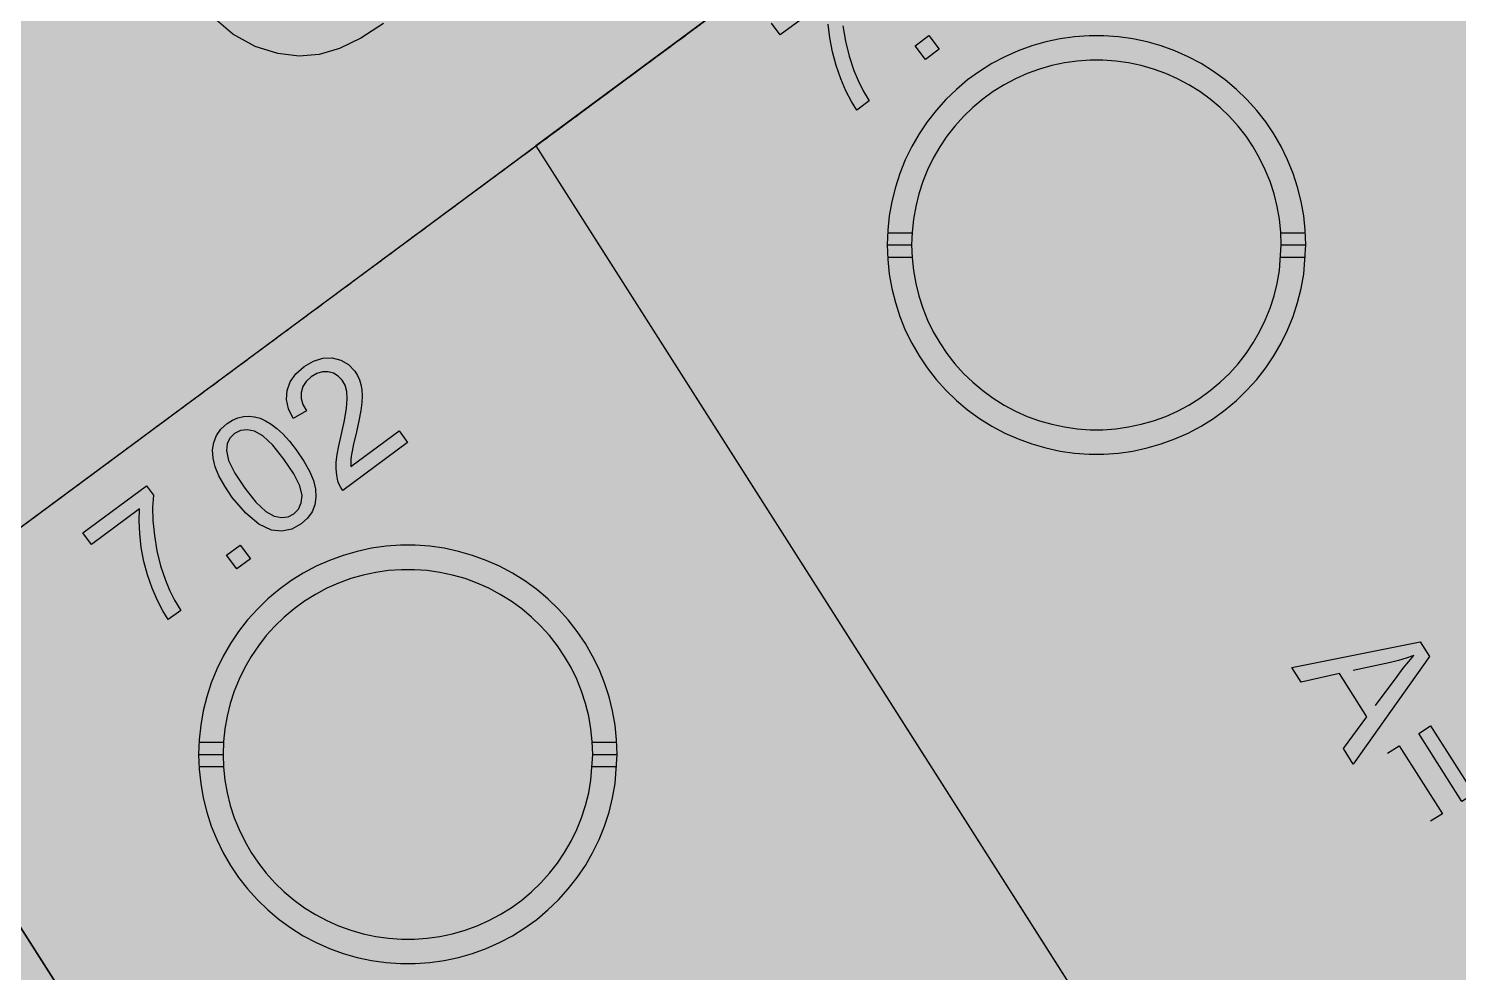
# Model space of a CAD drawing. Extents: x -5280327 to 29700, y -3925683 to 5564800.
# Drawn here: x 20123.9 to 20582.7, y 6191.7 to 6494.4 of the extents above; entities that cross this region are included whole.
import ezdxf

# ---------------------------------------------------------------- set-up
doc = ezdxf.new("R2010")
doc.units = 0
doc.linetypes.add('3', pattern=[2.965117, 2.372094, -0.593023])
doc.linetypes.add('6', pattern=[2640.874023, 1320.437012, -1320.437012])
doc.layers.get('0').update_dxf_attribs({"linetype": 'CONTINUOUS'})
for name, color, linetype in [('31_PREDIOS_TOTAL', 7, 'CONTINUOUS'), ('CIRCULO', 7, 'CONTINUOUS'), ('LOTES', 7, 'CONTINUOUS'), ('PERIMETRO', 7, 'CONTINUOUS')]:
    doc.layers.add(name, color=color, linetype=linetype)

msp = doc.modelspace()

# ---------------------------------------------------------------- linework, layer by layer
at = {"color": 7, "linetype": '6', "const_width": 10343.08}
msp.add_lwpolyline([(0, 29405.62), (24528.32, 0)], dxfattribs=at)
msp.add_lwpolyline([(0, 29405.62), (24528.32, 0)], dxfattribs=at)
at = {"color": 7}
for points in [[(17635.32, 4495.49, 66061.73), (18499.52, 3138.29, 66061.73), (20519.62, 4766.99, 66061.73), (21709, 6264.81, 66061.73), (21170.51, 7110.5, 66061.73), (17635.32, 4495.49, 66061.73)], [(20237.79, 6496.05, -117255.45), (20230.53, 6491.35, -117255.46), (20223.66, 6488.03, -117255.46), (20217.17, 6486.1, -117255.46), (20217.17, 6486.1, -117255.46), (20210.7, 6485.55, -117255.46), (20203.86, 6486.42, -117255.47), (20196.67, 6488.69, -117255.47), (20196.67, 6488.69, -117255.47), (20189.5, 6492.6, -117255.48), (20182.73, 6498.34, -117255.48)]]:
    msp.add_polyline3d(points, dxfattribs=at)
at = {"layer": '31_PREDIOS_TOTAL', "color": 7}
for points in [[(20380.48, 6503.77, 33030.86), (20365.06, 6492.36, 33030.86)], [(20365.06, 6492.36, 33030.86), (20362.31, 6496.08, 33030.86)], [(20385.25, 6495.23, 33030.86), (20386.07, 6490.32, 33030.86), (20387.24, 6485.55, 33030.86), (20388.76, 6480.94, 33030.86), (20388.76, 6480.94, 33030.86), (20390.09, 6477.72, 33030.86), (20391.73, 6474.47, 33030.86), (20393.68, 6471.19, 33030.86), (20389.7, 6468.25, 33030.86), (20389.7, 6468.25, 33030.86), (20387.94, 6471.04, 33030.86), (20386.21, 6474.4, 33030.86), (20384.52, 6478.31, 33030.86), (20384.52, 6478.31, 33030.86), (20383.02, 6482.57, 33030.86), (20381.86, 6486.94, 33030.86), (20381.02, 6491.42, 33030.86), (20381.02, 6491.42, 33030.86), (20380.52, 6495.82, 33030.86)], [(20411.68, 6484.51, 33030.86), (20408.42, 6488.91, 33030.86), (20412.82, 6492.17, 33030.86), (20416.08, 6487.76, 33030.86), (20411.68, 6484.51, 33030.86)], [(20242.81, 6365.34, 33030.86), (20245.56, 6361.63, 33030.86), (20224.75, 6346.23, 33030.86), (20224.75, 6346.23, 33030.86), (20224.1, 6347.18, 33030.86), (20223.59, 6348.18, 33030.86), (20223.21, 6349.25, 33030.86), (20223.21, 6349.25, 33030.86), (20222.81, 6351.13, 33030.86), (20222.62, 6353.16, 33030.86), (20222.66, 6355.32, 33030.86), (20222.66, 6355.32, 33030.86), (20222.93, 6357.76, 33030.86), (20223.44, 6360.6, 33030.86), (20224.19, 6363.83, 33030.86), (20224.19, 6363.83, 33030.86), (20225.31, 6368.7, 33030.86), (20225.98, 6372.64, 33030.86), (20226.2, 6375.63, 33030.86), (20226.2, 6375.63, 33030.86), (20226.01, 6377.98, 33030.86), (20225.46, 6379.98, 33030.86), (20224.56, 6381.62, 33030.86), (20224.56, 6381.62, 33030.86), (20223.3, 6382.94, 33030.86), (20221.8, 6383.82, 33030.86), (20220.05, 6384.28, 33030.86), (20220.05, 6384.28, 33030.86), (20218.19, 6384.26, 33030.86), (20216.38, 6383.73, 33030.86), (20214.6, 6382.69, 33030.86), (20214.6, 6382.69, 33030.86), (20213, 6381.22, 33030.86), (20211.92, 6379.56, 33030.86), (20211.37, 6377.71, 33030.86), (20211.37, 6377.71, 33030.86), (20211.37, 6375.76, 33030.86), (20211.95, 6373.79, 33030.86), (20213.1, 6371.81, 33030.86), (20208.83, 6369.28, 33030.86), (20208.83, 6369.28, 33030.86), (20207.33, 6372.4, 33030.86), (20206.69, 6375.42, 33030.86), (20206.89, 6378.33, 33030.86), (20206.89, 6378.33, 33030.86), (20207.91, 6381.09, 33030.86), (20209.72, 6383.63, 33030.86), (20212.32, 6385.95, 33030.86), (20212.32, 6385.95, 33030.86), (20215.33, 6387.75, 33030.86), (20218.34, 6388.68, 33030.86), (20221.35, 6388.75, 33030.86), (20221.35, 6388.75, 33030.86), (20224.15, 6388.02, 33030.86), (20226.57, 6386.6, 33030.86), (20228.6, 6384.47, 33030.86), (20228.6, 6384.47, 33030.86), (20229.44, 6383.16, 33030.86), (20230.1, 6381.73, 33030.86), (20230.57, 6380.18, 33030.86), (20230.57, 6380.18, 33030.86), (20230.86, 6378.48, 33030.86), (20230.95, 6376.57, 33030.86), (20230.85, 6374.44, 33030.86), (20230.85, 6374.44, 33030.86), (20230.51, 6371.85, 33030.86), (20229.89, 6368.53, 33030.86), (20228.99, 6364.49, 33030.86), (20228.99, 6364.49, 33030.86), (20228.23, 6361.24, 33030.86), (20227.72, 6358.82, 33030.86), (20227.45, 6357.22, 33030.86), (20227.45, 6357.22, 33030.86), (20227.35, 6356.07, 33030.86), (20227.32, 6354.97, 33030.86), (20227.37, 6353.92, 33030.86), (20242.81, 6365.34, 33030.86)], [(20189.29, 6344.03, 33030.86), (20189.29, 6344.03, 33030.86), (20186.85, 6347.61, 33030.86), (20185.01, 6350.89, 33030.86), (20183.79, 6353.87, 33030.86), (20183.79, 6353.87, 33030.86), (20183.13, 6356.63, 33030.86), (20182.98, 6359.22, 33030.86), (20183.32, 6361.65, 33030.86), (20183.32, 6361.65, 33030.86), (20184.2, 6363.89, 33030.86), (20185.65, 6365.91, 33030.86), (20187.66, 6367.71, 33030.86), (20187.66, 6367.71, 33030.86), (20189.36, 6368.8, 33030.86), (20191.1, 6369.56, 33030.86), (20192.86, 6369.98, 33030.86), (20192.86, 6369.98, 33030.86), (20194.64, 6370.09, 33030.86), (20196.42, 6369.89, 33030.86), (20198.19, 6369.38, 33030.86), (20198.19, 6369.38, 33030.86), (20199.98, 6368.57, 33030.86), (20201.79, 6367.49, 33030.86), (20203.61, 6366.14, 33030.86), (20203.61, 6366.14, 33030.86), (20205.52, 6364.38, 33030.86), (20207.6, 6362.07, 33030.86), (20209.83, 6359.22, 33030.86), (20209.83, 6359.22, 33030.86), (20212.26, 6355.67, 33030.86), (20214.08, 6352.41, 33030.86), (20215.3, 6349.43, 33030.86), (20215.3, 6349.43, 33030.86), (20215.97, 6346.68, 33030.86), (20216.13, 6344.09, 33030.86), (20215.79, 6341.65, 33030.86), (20215.79, 6341.65, 33030.86), (20214.91, 6339.41, 33030.86), (20213.46, 6337.37, 33030.86), (20211.44, 6335.56, 33030.86), (20211.44, 6335.56, 33030.86), (20208.36, 6333.84, 33030.86), (20205.17, 6333.16, 33030.86), (20201.88, 6333.53, 33030.86), (20201.88, 6333.53, 33030.86), (20197.8, 6335.42, 33030.86), (20193.61, 6338.92, 33030.86), (20189.29, 6344.03, 33030.86)], [(20193.27, 6346.97, 33030.86), (20196.86, 6342.53, 33030.86), (20200.01, 6339.54, 33030.86), (20202.71, 6337.99, 33030.86), (20202.71, 6337.99, 33030.86), (20205.07, 6337.53, 33030.86), (20207.2, 6337.78, 33030.86), (20209.09, 6338.74, 33030.86), (20209.09, 6338.74, 33030.86), (20210.56, 6340.27, 33030.86), (20211.42, 6342.23, 33030.86), (20211.66, 6344.63, 33030.86), (20211.66, 6344.63, 33030.86), (20210.98, 6347.67, 33030.86), (20209.04, 6351.55, 33030.86), (20205.85, 6356.28, 33030.86), (20205.85, 6356.28, 33030.86), (20202.25, 6360.74, 33030.86), (20199.09, 6363.73, 33030.86), (20196.4, 6365.27, 33030.86), (20196.4, 6365.27, 33030.86), (20194.04, 6365.72, 33030.86), (20191.9, 6365.46, 33030.86), (20189.98, 6364.48, 33030.86), (20189.98, 6364.48, 33030.86), (20188.51, 6363.01, 33030.86), (20187.65, 6361.21, 33030.86), (20187.4, 6359.08, 33030.86), (20187.4, 6359.08, 33030.86), (20188.11, 6355.8, 33030.86), (20190.06, 6351.76, 33030.86), (20193.27, 6346.97, 33030.86)], [(20144.11, 6328.92, 33030.86), (20141.36, 6332.64, 33030.86), (20161.75, 6347.71, 33030.86), (20163.97, 6344.71, 33030.86), (20163.97, 6344.71, 33030.86), (20163.72, 6340.86, 33030.86), (20163.83, 6336.56, 33030.86), (20164.3, 6331.79, 33030.86), (20164.3, 6331.79, 33030.86), (20165.12, 6326.88, 33030.86), (20166.29, 6322.11, 33030.86), (20167.81, 6317.51, 33030.86), (20167.81, 6317.51, 33030.86), (20169.14, 6314.28, 33030.86), (20170.78, 6311.03, 33030.86), (20172.73, 6307.75, 33030.86), (20168.75, 6304.81, 33030.86), (20168.75, 6304.81, 33030.86), (20166.99, 6307.61, 33030.86), (20165.26, 6310.96, 33030.86), (20163.57, 6314.87, 33030.86), (20163.57, 6314.87, 33030.86), (20162.08, 6319.13, 33030.86), (20160.91, 6323.5, 33030.86), (20160.07, 6327.98, 33030.86), (20160.07, 6327.98, 33030.86), (20159.57, 6332.39, 33030.86), (20159.39, 6336.5, 33030.86), (20159.53, 6340.33, 33030.86), (20144.11, 6328.92, 33030.86)], [(20190.73, 6321.07, 33030.86), (20187.47, 6325.47, 33030.86), (20191.87, 6328.73, 33030.86), (20195.13, 6324.32, 33030.86), (20190.73, 6321.07, 33030.86)], [(20529.33, 6289.43, 33030.86), (20570.45, 6297.72, 33030.86), (20573.45, 6293.01, 33030.86), (20548.97, 6258.49, 33030.86), (20545.81, 6263.47, 33030.86), (20553.37, 6273.68, 33030.86), (20544.6, 6287.51, 33030.86), (20532.28, 6284.79, 33030.86), (20529.33, 6289.43, 33030.86)], [(20556.08, 6277.3, 33030.86), (20563.04, 6286.56, 33030.86), (20563.04, 6286.56, 33030.86), (20565.05, 6289.19, 33030.86), (20566.84, 6291.42, 33030.86), (20568.41, 6293.26, 33030.86), (20568.41, 6293.26, 33030.86), (20565.99, 6292.4, 33030.86), (20563.51, 6291.66, 33030.86), (20560.96, 6291.03, 33030.86), (20548.96, 6288.51, 33030.86)], [(20583.86, 6246.49, 33030.86), (20570, 6268.32, 33030.86), (20573.79, 6270.73, 33030.86), (20587.65, 6248.89, 33030.86), (20583.86, 6246.49, 33030.86)], [(20559.96, 6261.95, 33030.86), (20563.75, 6264.36, 33030.86), (20577.61, 6242.52, 33030.86), (20573.82, 6240.12, 33030.86)]]:
    msp.add_polyline3d(points, dxfattribs=at)
at = {"layer": '@NUMEROS DE LOTES', "color": 7, "const_width": 9.98}
for points in [[(20452.18, 6454.46), (20452.18, 6398.69), (20436.77, 6398.69), (20436.77, 6435.23), (20436.77, 6435.23), (20434.31, 6433.46), (20431.9, 6431.92), (20429.54, 6430.63), (20429.54, 6430.63), (20427.01, 6429.48), (20424.08, 6428.35), (20420.77, 6427.27), (20420.77, 6439.76), (20420.77, 6439.76), (20425.57, 6441.54), (20429.59, 6443.55), (20432.85, 6445.78), (20432.85, 6445.78), (20435.51, 6448.31), (20437.75, 6451.2), (20439.58, 6454.46), (20452.18, 6454.46)], [(20512.85, 6441.18), (20497.7, 6439.31), (20497.7, 6439.31), (20497.21, 6441.22), (20496.55, 6442.72), (20495.7, 6443.8), (20495.7, 6443.8), (20494.69, 6444.52), (20493.54, 6444.96), (20492.24, 6445.11), (20492.24, 6445.11), (20489.96, 6444.69), (20488.04, 6443.44), (20486.48, 6441.37), (20486.48, 6441.37), (20485.57, 6438.89), (20484.84, 6435.05), (20484.28, 6429.85), (20484.28, 6429.85), (20486.11, 6431.53), (20487.98, 6432.9), (20489.89, 6433.94), (20489.89, 6433.94), (20491.91, 6434.68), (20494.12, 6435.12), (20496.54, 6435.27), (20496.54, 6435.27), (20501.18, 6434.69), (20505.31, 6432.94), (20508.94, 6430.03), (20508.94, 6430.03), (20511.76, 6426.23), (20513.45, 6421.81), (20514.01, 6416.76), (20514.01, 6416.76), (20513.73, 6413.24), (20512.87, 6409.94), (20511.45, 6406.84), (20511.45, 6406.84), (20509.52, 6404.1), (20507.15, 6401.83), (20504.34, 6400.06), (20504.34, 6400.06), (20501.06, 6398.78), (20497.26, 6398.01), (20492.95, 6397.76), (20492.95, 6397.76), (20487.83, 6398.07), (20483.43, 6399), (20479.75, 6400.56), (20479.75, 6400.56), (20476.66, 6402.8), (20474.01, 6405.79), (20471.8, 6409.52), (20471.8, 6409.52), (20470.15, 6414.06), (20469.16, 6419.49), (20468.83, 6425.81), (20468.83, 6425.81), (20469.52, 6434.82), (20471.6, 6442.07), (20475.07, 6447.56), (20475.07, 6447.56), (20479.77, 6451.39), (20485.55, 6453.69), (20492.39, 6454.46), (20492.39, 6454.46), (20496.45, 6454.29), (20499.9, 6453.78), (20502.73, 6452.94), (20502.73, 6452.94), (20505.12, 6451.78), (20507.22, 6450.3), (20509.04, 6448.51), (20509.04, 6448.51), (20510.57, 6446.4), (20511.84, 6443.96), (20512.85, 6441.18)], [(20484.8, 6416.76), (20485.05, 6414), (20485.8, 6411.68), (20487.04, 6409.78), (20487.04, 6409.78), (20488.65, 6408.38), (20490.48, 6407.54), (20492.54, 6407.26), (20492.54, 6407.26), (20494.43, 6407.51), (20496.1, 6408.27), (20497.55, 6409.54), (20497.55, 6409.54), (20498.67, 6411.31), (20499.35, 6413.58), (20499.57, 6416.34), (20499.57, 6416.34), (20499.34, 6419.19), (20498.64, 6421.55), (20497.48, 6423.41), (20497.48, 6423.41), (20495.97, 6424.76), (20494.24, 6425.57), (20492.28, 6425.84), (20492.28, 6425.84), (20490.27, 6425.58), (20488.5, 6424.8), (20486.95, 6423.49), (20486.95, 6423.49), (20485.75, 6421.69), (20485.04, 6419.45), (20484.8, 6416.76)], [(20231.24, 6291.02), (20231.24, 6235.25), (20215.83, 6235.25), (20215.83, 6271.79), (20215.83, 6271.79), (20213.36, 6270.02), (20210.95, 6268.49), (20208.59, 6267.19), (20208.59, 6267.19), (20206.06, 6266.04), (20203.14, 6264.92), (20199.82, 6263.83), (20199.82, 6276.32), (20199.82, 6276.32), (20204.62, 6278.1), (20208.64, 6280.11), (20211.9, 6282.34), (20211.9, 6282.34), (20214.56, 6284.87), (20216.8, 6287.76), (20218.63, 6291.02), (20231.24, 6291.02)], [(20248.07, 6290.08), (20292.54, 6290.08), (20292.54, 6279.8), (20292.54, 6279.8), (20288.88, 6276.21), (20285.66, 6272.43), (20282.85, 6268.47), (20282.85, 6268.47), (20279.93, 6263.34), (20277.45, 6257.84), (20275.41, 6251.97), (20275.41, 6251.97), (20274.12, 6246.97), (20273.15, 6241.4), (20272.49, 6235.25), (20257.3, 6235.25), (20257.3, 6235.25), (20258.73, 6243.72), (20260.61, 6251.23), (20262.95, 6257.77), (20262.95, 6257.77), (20266.02, 6263.97), (20270.08, 6270.45), (20275.15, 6277.22), (20248.07, 6277.22), (20248.07, 6290.08)]]:
    msp.add_lwpolyline(points, dxfattribs=at)
at = {"layer": 'CIRCULO', "color": 7}
for points in [[(20533.73, 6425, 33030.86), (20533.57, 6429.68, 33030.86), (20533.08, 6434.35, 33030.86), (20532.26, 6438.96, 33030.86), (20531.13, 6443.51, 33030.86), (20529.68, 6447.96, 33030.86), (20527.93, 6452.31, 33030.86), (20525.87, 6456.52, 33030.86), (20523.53, 6460.58, 33030.86), (20520.91, 6464.46, 33030.86), (20518.02, 6468.16, 33030.86), (20514.89, 6471.64, 33030.86), (20511.52, 6474.9, 33030.86), (20507.93, 6477.91, 33030.86), (20504.13, 6480.66, 33030.86), (20500.16, 6483.15, 33030.86), (20496.02, 6485.35, 33030.86), (20491.74, 6487.25, 33030.86), (20487.34, 6488.85, 33030.86), (20482.83, 6490.15, 33030.86), (20478.25, 6491.12, 33030.86), (20473.61, 6491.77, 33030.86), (20468.93, 6492.1, 33030.86), (20464.25, 6492.1, 33030.86), (20459.57, 6491.77, 33030.86), (20454.93, 6491.12, 33030.86), (20450.35, 6490.15, 33030.86), (20445.84, 6488.85, 33030.86), (20441.44, 6487.25, 33030.86), (20437.16, 6485.35, 33030.86), (20433.02, 6483.15, 33030.86), (20429.05, 6480.66, 33030.86), (20425.25, 6477.91, 33030.86), (20421.66, 6474.9, 33030.86), (20418.29, 6471.64, 33030.86), (20415.16, 6468.16, 33030.86), (20412.27, 6464.46, 33030.86), (20409.65, 6460.58, 33030.86), (20407.31, 6456.52, 33030.86), (20405.25, 6452.31, 33030.86), (20403.5, 6447.96, 33030.86), (20402.05, 6443.51, 33030.86), (20400.92, 6438.96, 33030.86), (20400.1, 6434.35, 33030.86), (20399.61, 6429.68, 33030.86), (20399.45, 6425, 33030.86), (20399.61, 6420.32, 33030.86), (20400.1, 6415.66, 33030.86), (20400.92, 6411.04, 33030.86), (20402.05, 6406.49, 33030.86), (20403.5, 6402.04, 33030.86), (20405.25, 6397.69, 33030.86), (20407.31, 6393.48, 33030.86), (20409.65, 6389.42, 33030.86), (20412.27, 6385.54, 33030.86), (20415.16, 6381.84, 33030.86), (20418.29, 6378.36, 33030.86), (20421.66, 6375.11, 33030.86), (20425.25, 6372.09, 33030.86), (20429.05, 6369.34, 33030.86), (20433.02, 6366.86, 33030.86), (20437.16, 6364.66, 33030.86), (20441.44, 6362.75, 33030.86), (20445.84, 6361.15, 33030.86), (20450.35, 6359.86, 33030.86), (20454.93, 6358.88, 33030.86), (20459.57, 6358.23, 33030.86), (20464.25, 6357.9, 33030.86), (20468.93, 6357.9, 33030.86), (20473.61, 6358.23, 33030.86), (20478.25, 6358.88, 33030.86), (20482.83, 6359.86, 33030.86), (20487.34, 6361.15, 33030.86), (20491.74, 6362.75, 33030.86), (20496.02, 6364.66, 33030.86), (20500.16, 6366.86, 33030.86), (20504.13, 6369.34, 33030.86), (20507.93, 6372.09, 33030.86), (20511.52, 6375.11, 33030.86), (20514.89, 6378.36, 33030.86), (20518.02, 6381.84, 33030.86), (20520.91, 6385.54, 33030.86), (20523.53, 6389.42, 33030.86), (20525.87, 6393.48, 33030.86), (20527.93, 6397.69, 33030.86), (20529.68, 6402.04, 33030.86), (20531.13, 6406.49, 33030.86), (20532.26, 6411.04, 33030.86), (20533.08, 6415.66, 33030.86), (20533.73, 6425, 33030.86)], [(20525.9, 6425, 33030.86), (20525.75, 6429.14, 33030.86), (20525.32, 6433.25, 33030.86), (20524.6, 6437.33, 33030.86), (20523.6, 6441.35, 33030.86), (20522.32, 6445.29, 33030.86), (20520.77, 6449.12, 33030.86), (20518.95, 6452.84, 33030.86), (20516.88, 6456.43, 33030.86), (20514.57, 6459.86, 33030.86), (20512.02, 6463.12, 33030.86), (20509.25, 6466.2, 33030.86), (20506.27, 6469.07, 33030.86), (20503.1, 6471.74, 33030.86), (20499.75, 6474.17, 33030.86), (20496.24, 6476.36, 33030.86), (20492.59, 6478.31, 33030.86), (20488.81, 6479.99, 33030.86), (20484.92, 6481.41, 33030.86), (20480.94, 6482.55, 33030.86), (20476.89, 6483.41, 33030.86), (20472.79, 6483.98, 33030.86), (20468.66, 6484.27, 33030.86), (20464.52, 6484.27, 33030.86), (20460.39, 6483.98, 33030.86), (20456.29, 6483.41, 33030.86), (20452.24, 6482.55, 33030.86), (20448.26, 6481.41, 33030.86), (20444.37, 6479.99, 33030.86), (20440.59, 6478.31, 33030.86), (20436.94, 6476.36, 33030.86), (20433.43, 6474.17, 33030.86), (20430.08, 6471.74, 33030.86), (20426.91, 6469.07, 33030.86), (20423.93, 6466.2, 33030.86), (20421.16, 6463.12, 33030.86), (20418.61, 6459.86, 33030.86), (20416.29, 6456.43, 33030.86), (20414.23, 6452.84, 33030.86), (20412.41, 6449.12, 33030.86), (20410.86, 6445.29, 33030.86), (20409.58, 6441.35, 33030.86), (20408.58, 6437.33, 33030.86), (20407.86, 6433.25, 33030.86), (20407.43, 6429.14, 33030.86), (20407.28, 6425, 33030.86), (20407.43, 6420.86, 33030.86), (20407.86, 6416.75, 33030.86), (20408.58, 6412.67, 33030.86), (20409.58, 6408.65, 33030.86), (20410.86, 6404.72, 33030.86), (20412.41, 6400.88, 33030.86), (20414.23, 6397.16, 33030.86), (20416.29, 6393.57, 33030.86), (20418.61, 6390.14, 33030.86), (20421.16, 6386.88, 33030.86), (20423.93, 6383.8, 33030.86), (20426.91, 6380.93, 33030.86), (20430.08, 6378.27, 33030.86), (20433.43, 6375.83, 33030.86), (20436.94, 6373.64, 33030.86), (20440.59, 6371.7, 33030.86), (20444.37, 6370.01, 33030.86), (20448.26, 6368.6, 33030.86), (20452.24, 6367.46, 33030.86), (20456.29, 6366.6, 33030.86), (20460.39, 6366.02, 33030.86), (20464.52, 6365.73, 33030.86), (20468.66, 6365.73, 33030.86), (20472.79, 6366.02, 33030.86), (20476.89, 6366.6, 33030.86), (20480.94, 6367.46, 33030.86), (20484.92, 6368.6, 33030.86), (20488.81, 6370.01, 33030.86), (20492.59, 6371.7, 33030.86), (20496.24, 6373.64, 33030.86), (20499.75, 6375.83, 33030.86), (20503.1, 6378.27, 33030.86), (20506.27, 6380.93, 33030.86), (20509.25, 6383.8, 33030.86), (20512.02, 6386.88, 33030.86), (20514.57, 6390.14, 33030.86), (20516.88, 6393.57, 33030.86), (20518.95, 6397.16, 33030.86), (20520.77, 6400.88, 33030.86), (20522.32, 6404.72, 33030.86), (20523.6, 6408.65, 33030.86), (20524.6, 6412.67, 33030.86), (20525.32, 6416.75, 33030.86), (20525.9, 6425, 33030.86)], [(20399.56, 6428.92, 33030.86), (20407.41, 6428.92, 33030.86)], [(20525.77, 6428.92, 33030.86), (20533.62, 6428.92, 33030.86)], [(20399.45, 6425, 33030.86), (20407.28, 6425, 33030.86)], [(20525.9, 6425, 33030.86), (20533.73, 6425, 33030.86)], [(20399.56, 6421.08, 33030.86), (20407.41, 6421.08, 33030.86)], [(20525.77, 6421.08, 33030.86), (20533.62, 6421.08, 33030.86)], [(20312.78, 6261.56, 33030.86), (20312.62, 6266.25, 33030.86), (20312.13, 6270.91, 33030.86), (20311.31, 6275.52, 33030.86), (20310.18, 6280.07, 33030.86), (20308.73, 6284.53, 33030.86), (20306.98, 6288.87, 33030.86), (20304.92, 6293.08, 33030.86), (20302.58, 6297.14, 33030.86), (20299.96, 6301.03, 33030.86), (20297.07, 6304.72, 33030.86), (20293.94, 6308.2, 33030.86), (20290.57, 6311.46, 33030.86), (20286.98, 6314.47, 33030.86), (20283.18, 6317.22, 33030.86), (20279.21, 6319.71, 33030.86), (20275.07, 6321.91, 33030.86), (20270.79, 6323.81, 33030.86), (20266.39, 6325.42, 33030.86), (20261.88, 6326.71, 33030.86), (20257.3, 6327.68, 33030.86), (20252.66, 6328.33, 33030.86), (20247.98, 6328.66, 33030.86), (20243.3, 6328.66, 33030.86), (20238.62, 6328.33, 33030.86), (20233.98, 6327.68, 33030.86), (20229.4, 6326.71, 33030.86), (20224.89, 6325.42, 33030.86), (20220.49, 6323.81, 33030.86), (20216.21, 6321.91, 33030.86), (20212.07, 6319.71, 33030.86), (20208.1, 6317.22, 33030.86), (20204.31, 6314.47, 33030.86), (20200.72, 6311.46, 33030.86), (20197.34, 6308.2, 33030.86), (20194.21, 6304.72, 33030.86), (20191.32, 6301.03, 33030.86), (20188.7, 6297.14, 33030.86), (20186.36, 6293.08, 33030.86), (20184.31, 6288.87, 33030.86), (20182.55, 6284.53, 33030.86), (20181.1, 6280.07, 33030.86), (20179.97, 6275.52, 33030.86), (20179.15, 6270.91, 33030.86), (20178.66, 6266.25, 33030.86), (20178.5, 6261.56, 33030.86), (20178.66, 6256.88, 33030.86), (20179.15, 6252.22, 33030.86), (20179.97, 6247.6, 33030.86), (20181.1, 6243.06, 33030.86), (20182.55, 6238.6, 33030.86), (20184.31, 6234.25, 33030.86), (20186.36, 6230.04, 33030.86), (20188.7, 6225.98, 33030.86), (20191.32, 6222.1, 33030.86), (20194.21, 6218.41, 33030.86), (20197.34, 6214.92, 33030.86), (20200.72, 6211.67, 33030.86), (20204.31, 6208.66, 33030.86), (20208.1, 6205.9, 33030.86), (20212.07, 6203.42, 33030.86), (20216.21, 6201.22, 33030.86), (20220.49, 6199.31, 33030.86), (20224.89, 6197.71, 33030.86), (20229.4, 6196.42, 33030.86), (20233.98, 6195.44, 33030.86), (20238.62, 6194.79, 33030.86), (20243.3, 6194.46, 33030.86), (20247.98, 6194.46, 33030.86), (20252.66, 6194.79, 33030.86), (20257.3, 6195.44, 33030.86), (20261.88, 6196.42, 33030.86), (20266.39, 6197.71, 33030.86), (20270.79, 6199.31, 33030.86), (20275.07, 6201.22, 33030.86), (20279.21, 6203.42, 33030.86), (20283.18, 6205.9, 33030.86), (20286.98, 6208.66, 33030.86), (20290.57, 6211.67, 33030.86), (20293.94, 6214.92, 33030.86), (20297.07, 6218.41, 33030.86), (20299.96, 6222.1, 33030.86), (20302.58, 6225.98, 33030.86), (20304.92, 6230.04, 33030.86), (20306.98, 6234.25, 33030.86), (20308.73, 6238.6, 33030.86), (20310.18, 6243.06, 33030.86), (20311.31, 6247.6, 33030.86), (20312.13, 6252.22, 33030.86), (20312.78, 6261.56, 33030.86)], [(20304.95, 6261.56, 33030.86), (20304.8, 6265.7, 33030.86), (20304.37, 6269.82, 33030.86), (20303.65, 6273.89, 33030.86), (20302.65, 6277.91, 33030.86), (20301.37, 6281.85, 33030.86), (20299.82, 6285.68, 33030.86), (20298.01, 6289.41, 33030.86), (20295.94, 6292.99, 33030.86), (20293.62, 6296.42, 33030.86), (20291.07, 6299.68, 33030.86), (20288.3, 6302.76, 33030.86), (20285.32, 6305.64, 33030.86), (20282.15, 6308.3, 33030.86), (20278.8, 6310.73, 33030.86), (20275.29, 6312.92, 33030.86), (20271.64, 6314.87, 33030.86), (20267.86, 6316.55, 33030.86), (20263.97, 6317.97, 33030.86), (20259.99, 6319.11, 33030.86), (20255.94, 6319.97, 33030.86), (20251.84, 6320.54, 33030.86), (20247.71, 6320.83, 33030.86), (20243.57, 6320.83, 33030.86), (20239.44, 6320.54, 33030.86), (20235.34, 6319.97, 33030.86), (20231.29, 6319.11, 33030.86), (20227.31, 6317.97, 33030.86), (20223.42, 6316.55, 33030.86), (20219.64, 6314.87, 33030.86), (20215.99, 6312.92, 33030.86), (20212.48, 6310.73, 33030.86), (20209.13, 6308.3, 33030.86), (20205.96, 6305.64, 33030.86), (20202.98, 6302.76, 33030.86), (20200.21, 6299.68, 33030.86), (20197.66, 6296.42, 33030.86), (20195.35, 6292.99, 33030.86), (20193.28, 6289.41, 33030.86), (20191.46, 6285.68, 33030.86), (20189.91, 6281.85, 33030.86), (20188.63, 6277.91, 33030.86), (20187.63, 6273.89, 33030.86), (20186.91, 6269.82, 33030.86), (20186.48, 6265.7, 33030.86), (20186.33, 6261.56, 33030.86), (20186.48, 6257.43, 33030.86), (20186.91, 6253.31, 33030.86), (20187.63, 6249.23, 33030.86), (20188.63, 6245.22, 33030.86), (20189.91, 6241.28, 33030.86), (20191.46, 6237.44, 33030.86), (20193.28, 6233.72, 33030.86), (20195.35, 6230.13, 33030.86), (20197.66, 6226.7, 33030.86), (20200.21, 6223.44, 33030.86), (20202.98, 6220.36, 33030.86), (20205.96, 6217.49, 33030.86), (20209.13, 6214.83, 33030.86), (20212.48, 6212.4, 33030.86), (20215.99, 6210.2, 33030.86), (20219.64, 6208.26, 33030.86), (20223.42, 6206.57, 33030.86), (20227.31, 6205.16, 33030.86), (20231.29, 6204.02, 33030.86), (20235.34, 6203.16, 33030.86), (20239.44, 6202.58, 33030.86), (20243.57, 6202.29, 33030.86), (20247.71, 6202.29, 33030.86), (20251.84, 6202.58, 33030.86), (20255.94, 6203.16, 33030.86), (20259.99, 6204.02, 33030.86), (20263.97, 6205.16, 33030.86), (20267.86, 6206.57, 33030.86), (20271.64, 6208.26, 33030.86), (20275.29, 6210.2, 33030.86), (20278.8, 6212.4, 33030.86), (20282.15, 6214.83, 33030.86), (20285.32, 6217.49, 33030.86), (20288.3, 6220.36, 33030.86), (20291.07, 6223.44, 33030.86), (20293.62, 6226.7, 33030.86), (20295.94, 6230.13, 33030.86), (20298.01, 6233.72, 33030.86), (20299.82, 6237.44, 33030.86), (20301.37, 6241.28, 33030.86), (20302.65, 6245.22, 33030.86), (20303.65, 6249.23, 33030.86), (20304.37, 6253.31, 33030.86), (20304.95, 6261.56, 33030.86)], [(20178.62, 6265.48, 33030.86), (20186.46, 6265.48, 33030.86)], [(20304.82, 6265.48, 33030.86), (20312.67, 6265.48, 33030.86)], [(20178.5, 6261.56, 33030.86), (20186.33, 6261.56, 33030.86)], [(20304.95, 6261.56, 33030.86), (20312.78, 6261.56, 33030.86)], [(20178.62, 6257.65, 33030.86), (20186.46, 6257.65, 33030.86)], [(20304.82, 6257.65, 33030.86), (20312.67, 6257.65, 33030.86)]]:
    msp.add_polyline3d(points, dxfattribs=at)
at = {"layer": 'LOTES', "color": 7}
msp.add_lwpolyline([(20728.18, 5763.43), (20949.98, 5925.53), (20507.66, 6620.18), (20286.71, 6456.75), (20728.18, 5763.43)], dxfattribs=at)
for points in [[(20065.76, 6293.31, 66061.73), (20286.71, 6456.75, 66061.73), (20728.18, 5763.43, 66061.73), (20506.38, 5601.34, 66061.73), (20065.76, 6293.31, 66061.73)], [(20286.71, 6456.75, 66061.73), (20987.49, 5356.19, 66061.73)], [(20065.76, 6293.31, 33030.86), (19844.81, 6129.87, 33030.86), (20284.57, 5439.24, 33030.86), (20506.38, 5601.34, 33030.86), (20065.76, 6293.31, 33030.86)], [(20065.76, 6293.31, 66061.73), (20506.38, 5601.34, 66061.73)]]:
    msp.add_polyline3d(points, dxfattribs=at)
at = {"layer": 'PERIMETRO', "color": 7, "linetype": '3'}
msp.add_polyline3d([(15960.85, 3256.86, 66160.85), (21170.51, 7110.5, 66160.85)], dxfattribs=at)

doc.saveas('drawing.dxf')
